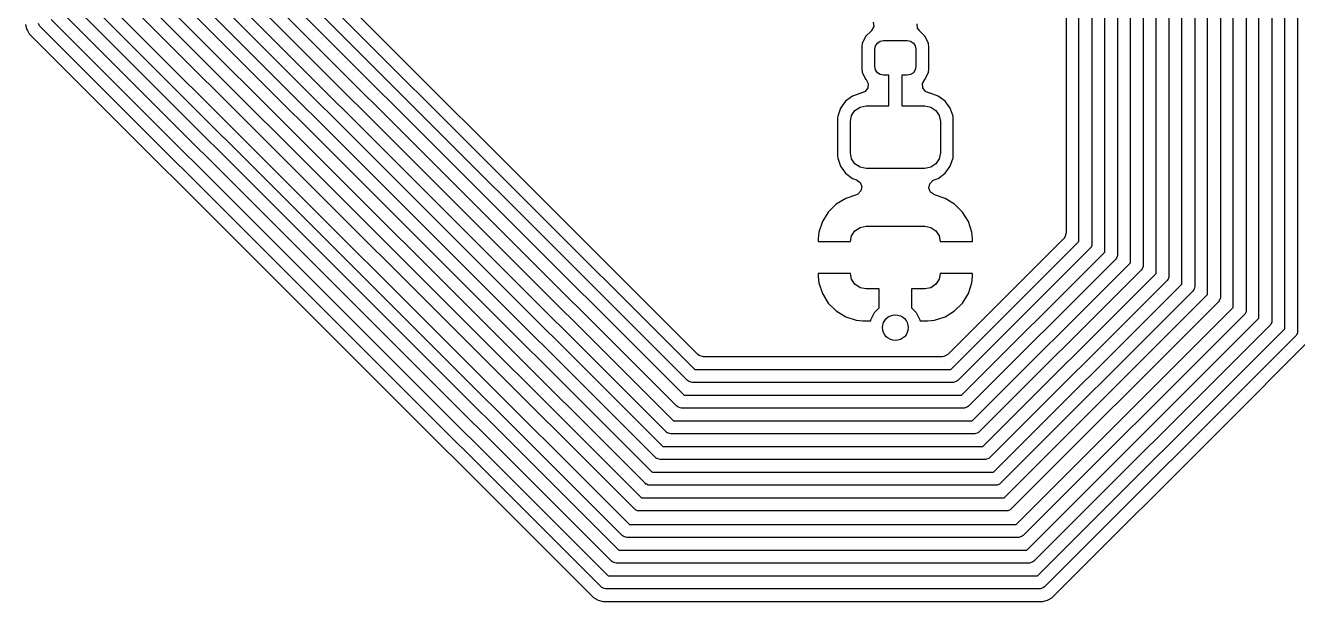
# Model space of a CAD drawing. Extents: x 51 to 261, y -150 to -32.
# Drawn here: x 94.02 to 113.81, y -133.82 to -124.84 of the extents above; entities that cross this region are included whole.
import ezdxf

# ---------------------------------------------------------------- set-up
doc = ezdxf.new("R2010")
doc.units = 0
doc.layers.add('BLACK', color=7, linetype='CONTINUOUS')

msp = doc.modelspace()

# ---------------------------------------------------------------- linework, layer by layer
at = {"layer": 'BLACK', "linetype": 'CONTINUOUS'}
for p, q in [((112.811489, -129.236089), (112.811489, -117.311066)), ((113.011489, -117.311066), (113.011489, -129.277511)), ((113.211489, -129.401775), (113.211489, -120.368511)), ((113.411489, -120.409933), (113.411489, -129.443197)), ((113.611489, -129.567461), (113.611489, -120.534197)), ((113.811489, -120.575619), (113.811489, -129.608883)), ((97.634934, -123.401512), (104.435422, -130.202)), ((112.211489, -123.458899), (112.211489, -128.911255)), ((112.411489, -129.035519), (112.411489, -123.334634)), ((112.611489, -123.293213), (112.611489, -129.076941)), ((104.157603, -130.772711), (97.064223, -123.679331)), ((97.234934, -123.567198), (104.269736, -130.602)), ((104.323289, -130.372711), (97.464223, -123.513645)), ((111.611489, -128.704147), (111.611489, -123.666006)), ((111.811489, -123.624585), (111.811489, -128.745569)), ((112.011489, -128.869833), (112.011489, -123.50032)), ((103.991917, -131.172711), (96.664223, -123.845017)), ((96.834934, -123.732884), (104.10405, -131.002)), ((111.211489, -128.538461), (111.211489, -123.831692)), ((111.411489, -123.790271), (111.411489, -128.579883)), ((96.034934, -124.064256), (103.772677, -131.802)), ((103.826231, -131.57271), (96.264223, -124.010703)), ((96.434934, -123.89857), (103.938363, -131.402)), ((110.811489, -128.372775), (110.811489, -123.997378)), ((111.011489, -123.955957), (111.011489, -128.414197)), ((95.634934, -124.229942), (103.606991, -132.202)), ((103.660545, -131.97271), (95.864223, -124.176389)), ((110.411489, -128.207089), (110.411489, -124.163063)), ((110.611489, -124.121642), (110.611489, -128.248511)), ((95.223, -124.418578), (103.419422, -132.615)), ((103.494859, -132.37271), (95.464223, -124.342075)), ((102.682137, -128.165166), (98.866629, -124.349658)), ((110.210989, -124.297475), (110.210989, -128.072678)), ((94.823, -124.584264), (103.253736, -133.015)), ((103.307289, -132.785711), (95.052289, -124.530711)), ((94.0225, -124.830934), (94.033995, -124.873833)), ((94.239853, -124.846929), (94.224921, -124.810881)), ((94.252289, -124.862083), (94.239853, -124.846929)), ((102.975917, -133.585711), (94.252289, -124.862083)), ((94.423, -124.74995), (103.08805, -133.415)), ((103.141603, -133.185711), (94.652289, -124.696397)), ((107.217639, -124.861024), (107.186095, -124.923368)), ((107.21047, -124.791524), (107.217639, -124.861024)), ((107.90013, -124.885505), (107.892922, -124.816008)), ((94.033995, -124.873833), (94.042979, -124.907362)), ((94.042979, -124.907362), (94.052658, -124.924126)), ((94.052658, -124.924126), (94.075227, -124.963216)), ((94.075227, -124.963216), (94.075227, -124.963218)), ((94.075227, -124.963218), (94.082537, -124.975879)), ((94.082537, -124.975879), (94.082539, -124.975882)), ((94.082539, -124.975882), (94.08254, -124.975883)), ((94.08254, -124.975883), (102.806168, -133.699511)), ((107.091222, -125.018077), (107.041218, -125.12531)), ((107.182554, -124.926746), (107.091222, -125.018077)), ((107.186095, -124.923368), (107.182388, -124.92658)), ((107.182388, -124.92658), (107.182554, -124.926746)), ((107.930848, -124.923917), (107.90013, -124.885505)), ((107.92802, -124.926746), (107.930848, -124.923917)), ((107.935691, -124.934417), (107.92802, -124.926746)), ((108.019352, -125.018078), (107.935691, -124.934417)), ((108.069355, -125.125309), (108.019352, -125.018078)), ((107.041218, -125.12531), (107.034787, -125.174165)), ((107.034787, -125.174165), (107.034787, -125.522798)), ((107.235287, -125.213482), (107.245563, -125.16182)), ((107.235287, -125.483482), (107.235287, -125.213482)), ((107.245563, -125.16182), (107.274828, -125.118023)), ((107.274828, -125.118023), (107.318625, -125.088758)), ((107.318625, -125.088758), (107.370287, -125.078482)), ((107.370287, -125.078482), (107.740287, -125.078482)), ((107.740287, -125.078482), (107.791949, -125.088758)), ((107.791949, -125.088758), (107.835746, -125.118023)), ((107.835746, -125.118023), (107.865011, -125.16182)), ((107.865011, -125.16182), (107.875287, -125.213482)), ((107.875287, -125.213482), (107.875287, -125.483482)), ((108.071257, -125.139754), (108.069355, -125.125309)), ((108.075539, -125.172286), (108.071257, -125.139754)), ((108.075787, -125.174166), (108.075539, -125.172286)), ((108.075787, -125.522798), (108.075787, -125.174166)), ((107.034787, -125.522798), (107.041218, -125.571653)), ((107.041218, -125.571653), (107.091222, -125.678886)), ((107.245563, -125.535144), (107.235287, -125.483482)), ((107.274828, -125.578941), (107.245563, -125.535144)), ((107.318625, -125.608206), (107.274828, -125.578941)), ((107.370287, -125.618482), (107.318625, -125.608206)), ((107.455287, -125.618482), (107.370287, -125.618482)), ((107.455287, -126.095982), (107.455287, -125.618482)), ((107.740287, -125.618482), (107.655287, -125.618482)), ((107.655287, -125.618482), (107.655287, -126.095982)), ((107.791949, -125.608206), (107.740287, -125.618482)), ((107.835746, -125.578941), (107.791949, -125.608206)), ((107.865011, -125.535144), (107.835746, -125.578941)), ((107.875287, -125.483482), (107.865011, -125.535144)), ((108.019352, -125.678886), (108.069355, -125.571655)), ((108.069355, -125.571655), (108.075787, -125.522798)), ((107.127318, -125.817496), (107.085446, -125.873429)), ((107.091222, -125.678886), (107.098817, -125.686481)), ((107.098817, -125.686481), (107.132302, -125.747804)), ((107.132302, -125.747804), (107.127318, -125.817496)), ((107.978883, -125.74513), (108.011757, -125.68648)), ((107.982325, -125.814915), (107.978883, -125.74513)), ((108.022949, -125.871761), (107.982325, -125.814915)), ((108.011757, -125.68648), (108.019352, -125.678886)), ((106.781356, -126.022051), (106.701832, -126.129801)), ((106.889106, -125.942527), (106.781356, -126.022051)), ((106.889108, -125.942526), (106.889106, -125.942527)), ((107.015505, -125.898297), (106.889108, -125.942526)), ((107.015516, -125.898295), (107.015505, -125.898297)), ((107.022716, -125.89762), (107.015516, -125.898295)), ((107.085446, -125.873429), (107.022716, -125.89762)), ((108.087857, -125.89762), (108.022949, -125.871761)), ((108.095057, -125.898295), (108.087857, -125.89762)), ((108.095068, -125.898297), (108.095057, -125.898295)), ((108.221465, -125.942526), (108.095068, -125.898297)), ((108.221467, -125.942527), (108.221465, -125.942526)), ((108.329217, -126.022051), (108.221467, -125.942527)), ((108.408741, -126.129801), (108.329217, -126.022051)), ((106.701831, -126.129803), (106.657602, -126.2562)), ((106.701832, -126.129801), (106.701831, -126.129803)), ((106.855287, -126.339732), (106.873841, -126.246453)), ((106.873841, -126.246453), (106.92668, -126.167375)), ((106.92668, -126.167375), (107.005758, -126.114536)), ((107.005758, -126.114536), (107.099037, -126.095982)), ((107.099037, -126.095982), (107.455287, -126.095982)), ((107.655287, -126.095982), (108.011537, -126.095982)), ((108.011537, -126.095982), (108.104816, -126.114536)), ((108.104816, -126.114536), (108.183894, -126.167375)), ((108.183894, -126.167375), (108.236733, -126.246453)), ((108.236733, -126.246453), (108.255287, -126.339732)), ((108.408742, -126.129803), (108.408741, -126.129801)), ((108.452971, -126.2562), (108.408742, -126.129803)), ((106.6576, -126.256212), (106.654787, -126.286213)), ((106.654787, -126.286213), (106.654787, -126.88075)), ((106.657602, -126.2562), (106.6576, -126.256212)), ((106.855287, -126.827232), (106.855287, -126.339732)), ((108.255287, -126.339732), (108.255287, -126.827232)), ((108.452971, -126.256204), (108.452971, -126.2562)), ((108.452973, -126.256208), (108.452971, -126.256204)), ((108.453691, -126.263868), (108.452973, -126.256208)), ((108.454937, -126.277157), (108.453691, -126.263868)), ((108.455787, -126.286218), (108.454937, -126.277157)), ((108.455787, -126.880746), (108.455787, -126.286218)), ((106.873841, -126.920511), (106.855287, -126.827232)), ((108.255287, -126.827232), (108.236733, -126.920511)), ((106.654787, -126.88075), (106.6576, -126.910751)), ((106.6576, -126.910751), (106.657602, -126.910763)), ((106.657602, -126.910763), (106.701831, -127.03716)), ((106.701831, -127.03716), (106.701832, -127.037162)), ((106.701832, -127.037162), (106.781356, -127.144912)), ((106.92668, -126.999589), (106.873841, -126.920511)), ((107.005758, -127.052428), (106.92668, -126.999589)), ((108.183894, -126.999589), (108.104816, -127.052428)), ((108.236733, -126.920511), (108.183894, -126.999589)), ((108.329217, -127.144912), (108.408742, -127.037161)), ((108.408742, -127.037161), (108.439694, -126.948705)), ((108.439694, -126.948705), (108.452971, -126.910763)), ((108.452971, -126.91076), (108.452973, -126.910756)), ((108.452971, -126.910763), (108.452971, -126.91076)), ((108.452973, -126.910756), (108.455787, -126.880746)), ((106.781356, -127.144912), (106.889106, -127.224436)), ((106.889106, -127.224436), (106.889108, -127.224437)), ((106.889108, -127.224437), (106.951105, -127.246131)), ((107.099037, -127.070982), (107.005758, -127.052428)), ((108.011537, -127.070982), (107.099037, -127.070982)), ((108.104816, -127.052428), (108.011537, -127.070982)), ((108.159463, -127.246132), (108.221466, -127.224437)), ((108.221466, -127.224437), (108.329217, -127.144912)), ((106.951105, -127.246131), (107.007881, -127.286852)), ((107.020172, -127.420367), (106.971784, -127.470769)), ((107.007881, -127.286852), (107.033628, -127.351805)), ((107.033628, -127.351805), (107.020172, -127.420367)), ((108.077151, -127.376589), (108.089466, -127.307814)), ((108.103974, -127.441105), (108.077151, -127.376589)), ((108.089466, -127.307814), (108.137009, -127.256614)), ((108.161419, -127.480878), (108.103974, -127.441105)), ((108.137009, -127.256614), (108.159463, -127.246132)), ((106.634595, -127.627352), (106.511657, -127.75029)), ((106.782572, -127.536078), (106.634595, -127.627352)), ((106.782577, -127.536076), (106.782572, -127.536078)), ((106.949154, -127.480878), (106.782577, -127.536076)), ((106.971784, -127.470769), (106.949154, -127.480878)), ((108.327996, -127.536076), (108.161419, -127.480878)), ((108.328001, -127.536078), (108.327996, -127.536076)), ((108.475978, -127.627352), (108.328001, -127.536078)), ((108.598916, -127.75029), (108.475978, -127.627352)), ((106.511657, -127.75029), (106.420383, -127.898267)), ((108.69019, -127.898267), (108.598916, -127.75029)), ((106.420381, -127.898272), (106.365694, -128.063308)), ((106.420383, -127.898267), (106.420381, -127.898272)), ((106.92668, -128.042375), (107.005758, -127.989536)), ((107.005758, -127.989536), (107.099037, -127.970982)), ((107.099037, -127.970982), (108.011537, -127.970982)), ((108.011537, -127.970982), (108.104816, -127.989536)), ((108.104816, -127.989536), (108.183894, -128.042375)), ((108.690192, -127.898272), (108.69019, -127.898267)), ((108.744879, -128.063308), (108.690192, -127.898272)), ((103.268768, -128.751797), (102.682137, -128.165166)), ((106.365694, -128.063308), (106.355287, -128.165166)), ((106.355287, -128.165166), (106.355287, -128.208482)), ((106.355287, -128.208482), (106.85653, -128.208482)), ((106.85653, -128.208482), (106.873841, -128.121453)), ((106.873841, -128.121453), (106.92668, -128.042375)), ((108.183894, -128.042375), (108.236733, -128.121453)), ((108.236733, -128.121453), (108.254044, -128.208482)), ((108.254044, -128.208482), (108.755287, -128.208482)), ((110.17467, -128.160359), (108.369848, -129.965181)), ((108.416578, -130.202), (110.411489, -128.207089)), ((108.755286, -128.165166), (108.744879, -128.063308)), ((108.755287, -128.165179), (108.755286, -128.165166)), ((108.755287, -128.208482), (108.755287, -128.165179)), ((110.191304, -128.139717), (110.17467, -128.160359)), ((110.210989, -128.072678), (110.191304, -128.139717)), ((110.5822, -128.319222), (108.528711, -130.372711)), ((108.582264, -130.602), (110.811489, -128.372775)), ((110.594636, -128.304068), (110.5822, -128.319222)), ((110.609568, -128.26802), (110.594636, -128.304068)), ((110.611489, -128.248511), (110.609568, -128.26802)), ((111.011489, -128.414197), (111.009568, -128.433706)), ((110.9822, -128.484908), (108.694397, -130.772711)), ((108.74795, -131.002), (111.211489, -128.538461)), ((110.994636, -128.469754), (110.9822, -128.484908)), ((111.009568, -128.433706), (110.994636, -128.469754)), ((111.409568, -128.599392), (111.394636, -128.63544)), ((111.411489, -128.579883), (111.409568, -128.599392)), ((104.482152, -129.965181), (103.268768, -128.751797)), ((106.85653, -128.708482), (106.355287, -128.708482)), ((106.355287, -128.708482), (106.355287, -128.751797)), ((106.355287, -128.751797), (106.365694, -128.853655)), ((106.873841, -128.795511), (106.85653, -128.708482)), ((106.92668, -128.874589), (106.873841, -128.795511)), ((108.236733, -128.795511), (108.183894, -128.874589)), ((108.254044, -128.708482), (108.236733, -128.795511)), ((108.755287, -128.708482), (108.254044, -128.708482)), ((108.744879, -128.853655), (108.755286, -128.751797)), ((108.755286, -128.751797), (108.755287, -128.751784)), ((108.755287, -128.751784), (108.755287, -128.708482)), ((111.3822, -128.650594), (108.860083, -131.172711)), ((108.913636, -131.402), (111.611489, -128.704147)), ((111.7822, -128.81628), (109.025769, -131.572711)), ((111.394636, -128.63544), (111.3822, -128.650594)), ((111.794636, -128.801126), (111.7822, -128.81628)), ((111.796962, -128.795511), (111.794636, -128.801126)), ((111.809568, -128.765078), (111.796962, -128.795511)), ((111.811489, -128.745569), (111.809568, -128.765078)), ((106.365694, -128.853655), (106.420381, -129.018691)), ((106.420381, -129.018691), (106.420383, -129.018696)), ((106.420383, -129.018696), (106.511657, -129.166673)), ((107.005758, -128.927428), (106.92668, -128.874589)), ((107.099037, -128.945982), (107.005758, -128.927428)), ((107.305287, -128.945982), (107.099037, -128.945982)), ((107.305287, -129.240261), (107.305287, -128.945982)), ((108.011537, -128.945982), (107.805287, -128.945982)), ((107.805287, -128.945982), (107.805287, -129.240261)), ((108.104816, -128.927428), (108.011537, -128.945982)), ((108.183894, -128.874589), (108.104816, -128.927428)), ((108.598916, -129.166673), (108.69019, -129.018696)), ((108.69019, -129.018696), (108.690192, -129.018691)), ((108.690192, -129.018691), (108.744879, -128.853655)), ((109.079322, -131.802), (112.011489, -128.869833)), ((112.1822, -128.981966), (109.191455, -131.972711)), ((112.194636, -128.966812), (112.1822, -128.981966)), ((112.196793, -128.961605), (112.194636, -128.966812)), ((112.209568, -128.930764), (112.196793, -128.961605)), ((112.211489, -128.911255), (112.209568, -128.930764)), ((106.511657, -129.166673), (106.634595, -129.289611)), ((108.475978, -129.289611), (108.598916, -129.166673)), ((109.245008, -132.202), (112.411489, -129.035519)), ((112.5822, -129.147652), (109.357141, -132.372711)), ((112.594636, -129.132499), (112.5822, -129.147652)), ((112.599009, -129.12194), (112.594636, -129.132499)), ((112.609568, -129.09645), (112.599009, -129.12194)), ((112.611489, -129.076941), (112.609568, -129.09645)), ((106.634595, -129.289611), (106.782572, -129.380885)), ((106.782572, -129.380885), (106.782577, -129.380887)), ((106.782577, -129.380887), (106.947613, -129.435574)), ((107.174864, -129.425375), (107.23168, -129.313868)), ((107.23168, -129.313868), (107.305287, -129.240261)), ((107.805287, -129.240261), (107.878894, -129.313868)), ((107.878894, -129.313868), (107.93571, -129.425375)), ((108.16296, -129.435574), (108.327996, -129.380887)), ((108.327996, -129.380887), (108.328001, -129.380885)), ((108.328001, -129.380885), (108.475978, -129.289611)), ((109.432578, -132.615), (112.811489, -129.236089)), ((112.9822, -129.348221), (109.544711, -132.785711)), ((109.598264, -133.015), (113.211489, -129.401775)), ((112.994637, -129.333068), (112.9822, -129.348221)), ((113.009568, -129.29702), (112.994637, -129.333068)), ((113.011489, -129.277511), (113.009568, -129.29702)), ((106.947613, -129.435574), (107.049471, -129.445981)), ((107.049471, -129.445981), (107.049484, -129.445982)), ((107.049484, -129.445982), (107.1716, -129.445982)), ((107.1716, -129.445982), (107.174864, -129.425375)), ((107.93571, -129.425375), (107.938974, -129.445982)), ((107.938974, -129.445982), (108.06109, -129.445982)), ((108.06109, -129.445982), (108.061102, -129.445981)), ((108.061102, -129.445981), (108.16296, -129.435574)), ((113.3822, -129.513907), (109.710397, -133.185711)), ((109.76395, -133.415), (113.611489, -129.567461)), ((113.394637, -129.498754), (113.3822, -129.513907)), ((113.409568, -129.462706), (113.394637, -129.498754)), ((113.411489, -129.443197), (113.409568, -129.462706)), ((113.811489, -129.608883), (113.809568, -129.628392)), ((113.7822, -129.679593), (109.876083, -133.585711)), ((112.684683, -131.06066), (113.951949, -129.793394)), ((113.794637, -129.66444), (113.7822, -129.679593)), ((113.809568, -129.628392), (113.794637, -129.66444)), ((104.502794, -129.981815), (104.482152, -129.965181)), ((104.569833, -130.0015), (104.502794, -129.981815)), ((108.282167, -130.0015), (104.569833, -130.0015)), ((108.308525, -129.998666), (108.282167, -130.0015)), ((108.369848, -129.965181), (108.308525, -129.998666)), ((104.435422, -130.202), (108.416578, -130.202)), ((104.338443, -130.385147), (104.323289, -130.372711)), ((104.374491, -130.400079), (104.338443, -130.385147)), ((104.394, -130.402), (104.374491, -130.400079)), ((108.458, -130.402), (104.394, -130.402)), ((108.477509, -130.400079), (108.458, -130.402)), ((108.513557, -130.385147), (108.477509, -130.400079)), ((108.528711, -130.372711), (108.513557, -130.385147)), ((104.269736, -130.602), (108.582264, -130.602)), ((104.172756, -130.785147), (104.157603, -130.772711)), ((104.183314, -130.78952), (104.172756, -130.785147)), ((104.208805, -130.800079), (104.183314, -130.78952)), ((104.228314, -130.802), (104.208805, -130.800079)), ((108.623686, -130.802), (104.228314, -130.802)), ((108.643195, -130.800079), (108.623686, -130.802)), ((108.679243, -130.785147), (108.643195, -130.800079)), ((108.694397, -130.772711), (108.679243, -130.785147)), ((104.10405, -131.002), (108.74795, -131.002)), ((104.00707, -131.185147), (103.991917, -131.172711)), ((104.017628, -131.18952), (104.00707, -131.185147)), ((104.043119, -131.200079), (104.017628, -131.18952)), ((104.062628, -131.202), (104.043119, -131.200079)), ((108.808881, -131.200079), (108.789372, -131.202)), ((108.844929, -131.185147), (108.808881, -131.200079)), ((108.860083, -131.172711), (108.844929, -131.185147)), ((110.045832, -133.699511), (112.684683, -131.06066)), ((108.789372, -131.202), (104.062628, -131.202)), ((103.841384, -131.585147), (103.826231, -131.57271)), ((103.851942, -131.58952), (103.841384, -131.585147)), ((103.877433, -131.600079), (103.851942, -131.58952)), ((103.938363, -131.402), (108.913636, -131.402)), ((109.010615, -131.585147), (108.974567, -131.600079)), ((109.025769, -131.572711), (109.010615, -131.585147)), ((103.896942, -131.602), (103.877433, -131.600079)), ((108.955058, -131.602), (103.896942, -131.602)), ((108.974567, -131.600079), (108.955058, -131.602)), ((103.675698, -131.985147), (103.660545, -131.97271)), ((103.686256, -131.98952), (103.675698, -131.985147)), ((103.711747, -132.000079), (103.686256, -131.98952)), ((103.772677, -131.802), (109.079322, -131.802)), ((109.176301, -131.985147), (109.140253, -132.000079)), ((109.191455, -131.972711), (109.176301, -131.985147)), ((103.731256, -132.002), (103.711747, -132.000079)), ((109.120744, -132.002), (103.731256, -132.002)), ((109.140253, -132.000079), (109.120744, -132.002)), ((103.510012, -132.385147), (103.494859, -132.37271)), ((103.52057, -132.38952), (103.510012, -132.385147)), ((103.606991, -132.202), (109.245008, -132.202)), ((109.341987, -132.385147), (109.305939, -132.400079)), ((109.357141, -132.372711), (109.341987, -132.385147)), ((103.546061, -132.400079), (103.52057, -132.38952)), ((103.56557, -132.402), (103.546061, -132.400079)), ((109.28643, -132.402), (103.56557, -132.402)), ((109.305939, -132.400079), (109.28643, -132.402)), ((103.419422, -132.615), (109.432578, -132.615)), ((103.322443, -132.798147), (103.307289, -132.785711)), ((103.358491, -132.813079), (103.322443, -132.798147)), ((103.378, -132.815), (103.358491, -132.813079)), ((109.474, -132.815), (103.378, -132.815)), ((109.493509, -132.813079), (109.474, -132.815)), ((109.529557, -132.798147), (109.493509, -132.813079)), ((109.544711, -132.785711), (109.529557, -132.798147)), ((103.253736, -133.015), (109.598264, -133.015)), ((103.156757, -133.198147), (103.141603, -133.185711)), ((103.192805, -133.213079), (103.156757, -133.198147)), ((103.212314, -133.215), (103.192805, -133.213079)), ((109.639686, -133.215), (103.212314, -133.215)), ((109.659195, -133.213079), (109.639686, -133.215)), ((109.695243, -133.198147), (109.659195, -133.213079)), ((109.710397, -133.185711), (109.695243, -133.198147)), ((103.08805, -133.415), (109.76395, -133.415)), ((102.806168, -133.699511), (102.862117, -133.75546)), ((102.862117, -133.75546), (102.862119, -133.755461)), ((102.862119, -133.755461), (102.862123, -133.755464)), ((102.862123, -133.755464), (102.930632, -133.795017)), ((102.991071, -133.598147), (102.975917, -133.585711)), ((103.027119, -133.613079), (102.991071, -133.598147)), ((103.046628, -133.615), (103.027119, -133.613079)), ((109.805372, -133.615), (103.046628, -133.615)), ((109.824881, -133.613079), (109.805372, -133.615)), ((109.860929, -133.598147), (109.824881, -133.613079)), ((109.876083, -133.585711), (109.860929, -133.598147)), ((109.921361, -133.795021), (109.989883, -133.75546)), ((109.989883, -133.75546), (110.045832, -133.699511)), ((102.930632, -133.795017), (102.930639, -133.795021)), ((102.930639, -133.795021), (103.007066, -133.8155)), ((103.007066, -133.8155), (103.007068, -133.8155)), ((103.007068, -133.8155), (109.844932, -133.8155)), ((109.844932, -133.8155), (109.844934, -133.8155)), ((109.844934, -133.8155), (109.921361, -133.795021))]:
    msp.add_line(p, q, dxfattribs=at)
at = {"layer": 'BLACK'}
msp.add_circle((107.555287, -129.548982), 0.2, dxfattribs=at)

doc.saveas('drawing.dxf')
